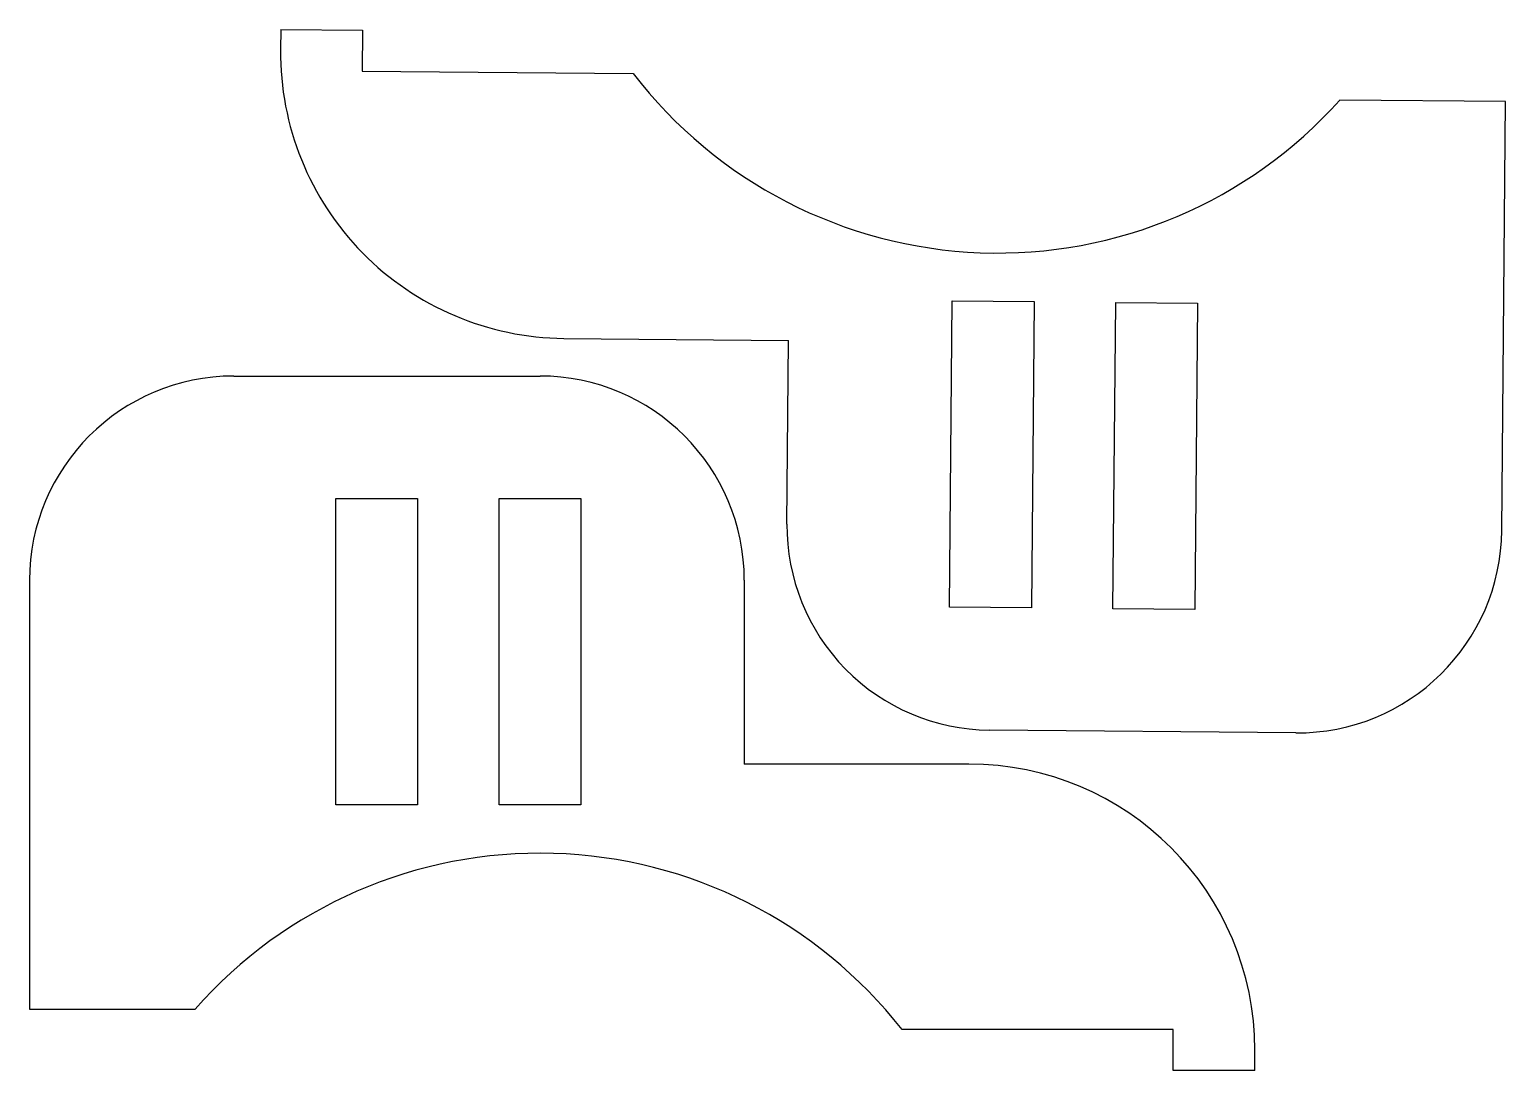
# Model space of a CAD drawing. Header units: inches. Extents: x 0.9 to 4.51, y 21.16 to 23.7.
import ezdxf

# ---------------------------------------------------------------- set-up
doc = ezdxf.new("R2010")
doc.units = ezdxf.units.IN
doc.header["$MEASUREMENT"] = 0

msp = doc.modelspace()

# ---------------------------------------------------------------- linework, layer by layer
at = {"color": 7, "linetype": 'Continuous', "lineweight": 25}
for p, q in [((1.5134, 23.7044), (1.513, 23.6544)), ((1.5134, 23.7044), (1.7134, 23.7027)), ((1.7134, 23.7027), (1.7126, 23.6027)), ((1.7126, 23.6027), (2.3764, 23.5969)), ((4.512, 23.5282), (4.1067, 23.5318)), ((4.5029, 22.4783), (4.512, 23.5282)), ((3.1512, 22.2901), (3.1577, 23.04)), ((3.1577, 23.04), (3.3577, 23.0383)), ((3.3577, 23.0383), (3.3512, 22.2883)), ((3.5511, 22.2866), (3.5577, 23.0365)), ((3.5577, 23.0365), (3.7577, 23.0348)), ((3.7577, 23.0348), (3.7511, 22.2848)), ((2.2069, 22.9483), (2.7568, 22.9435)), ((2.7529, 22.4935), (2.7568, 22.9435)), ((1.3984, 22.8561), (2.1484, 22.8561)), ((1.6484, 21.8061), (1.6484, 22.5561)), ((1.6484, 22.5561), (1.8484, 22.5561)), ((1.8484, 22.5561), (1.8484, 21.8061)), ((2.0484, 21.8061), (2.0484, 22.5561)), ((2.0484, 22.5561), (2.2484, 22.5561)), ((2.2484, 22.5561), (2.2484, 21.8061)), ((0.8984, 22.3561), (0.8984, 21.3061)), ((2.6484, 22.3561), (2.6484, 21.9061)), ((3.3512, 22.2883), (3.1512, 22.2901)), ((3.7511, 22.2848), (3.5511, 22.2866)), ((3.9985, 21.9826), (3.2485, 21.9892)), ((3.1984, 21.9061), (2.6484, 21.9061)), ((1.8484, 21.8061), (1.6484, 21.8061)), ((2.2484, 21.8061), (2.0484, 21.8061)), ((0.8984, 21.3061), (1.3038, 21.3061)), ((3.6984, 21.2561), (3.0346, 21.2561)), ((3.6984, 21.1561), (3.6984, 21.2561)), ((3.8984, 21.1561), (3.8984, 21.2061)), ((3.8984, 21.1561), (3.6984, 21.1561))]:
    msp.add_line(p, q, dxfattribs=at)
for centre, radius, start, end in [((2.213, 23.6483), 0.7, 179.5, 269.5), ((3.2685, 24.2822), 1.125, 217.5317, 318.1587), ((1.3984, 22.3561), 0.5, 90, 180), ((2.1484, 22.3561), 0.5, 0, 90), ((3.2529, 22.4892), 0.5, 179.5, 269.5), ((4.0029, 22.4826), 0.5, 269.5, 359.5), ((3.1984, 21.2061), 0.7, 0, 90), ((2.1484, 20.563), 1.125, 38.0317, 138.6587)]:
    msp.add_arc(centre, radius, start, end, dxfattribs=at)

doc.saveas('drawing.dxf')
